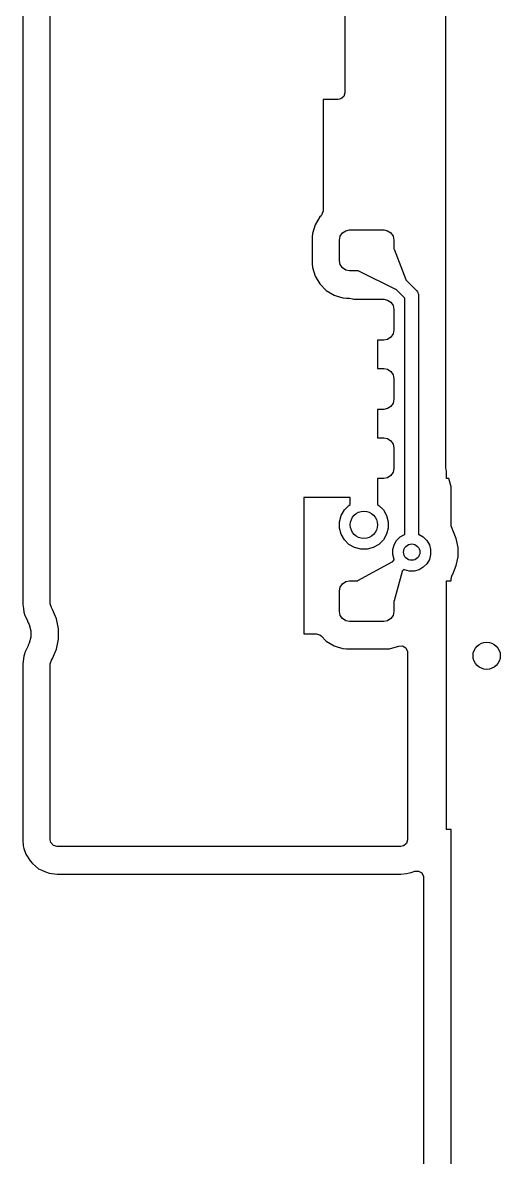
# Model space of a CAD drawing. Extents: x 3.62 to 8.08, y -6.04 to -1.71.
# Drawn here: x 4.705 to 5.049, y -4.905 to -4.086 of the extents above; entities that cross this region are included whole.
import ezdxf

# ---------------------------------------------------------------- set-up
doc = ezdxf.new("R2010")
doc.units = 0
doc.header["$MEASUREMENT"] = 0
doc.layers.add('BLACK', color=7, linetype='CONTINUOUS')

msp = doc.modelspace()

# ---------------------------------------------------------------- linework, layer by layer
at = {"layer": 'BLACK', "linetype": 'CONTINUOUS'}
for p, q in [((4.93701, -3.56394), (4.93701, -4.13685)), ((4.72441, -4.50586), (4.72441, -3.74016)), ((4.70451, -3.75013), (4.70451, -4.50586)), ((5.00984, -4.27998), (5.00984, -3.86204)), ((4.93701, -4.13685), (4.93623, -4.13949)), ((4.93213, -4.14173), (4.92126, -4.14173)), ((4.92126, -4.14173), (4.92126, -4.22215)), ((4.93415, -4.14129), (4.93213, -4.14173)), ((4.93623, -4.13949), (4.93415, -4.14129)), ((4.91897, -4.22646), (4.91557, -4.23208)), ((4.91983, -4.2256), (4.91897, -4.22645)), ((4.91897, -4.22645), (4.91897, -4.22646)), ((4.92048, -4.22479), (4.91983, -4.2256)), ((4.92126, -4.22215), (4.92048, -4.22479)), ((4.91557, -4.23208), (4.91361, -4.23836)), ((4.91557, -4.23208), (4.91557, -4.23208)), ((4.91361, -4.23836), (4.91337, -4.24109)), ((4.91337, -4.24109), (4.91337, -4.26024)), ((4.93307, -4.24328), (4.93363, -4.24046)), ((4.93307, -4.25805), (4.93307, -4.24328)), ((4.93363, -4.24046), (4.93523, -4.23806)), ((4.93523, -4.23806), (4.93763, -4.23646)), ((4.93763, -4.23646), (4.94045, -4.2359)), ((4.94045, -4.2359), (4.96506, -4.2359)), ((4.96506, -4.2359), (4.96788, -4.23646)), ((4.96788, -4.23646), (4.97028, -4.23806)), ((4.97028, -4.23806), (4.97188, -4.24046)), ((4.97188, -4.24046), (4.97244, -4.24328)), ((4.97244, -4.24328), (4.97244, -4.24961)), ((4.97244, -4.24961), (4.97256, -4.24979)), ((4.97256, -4.24979), (4.98092, -4.2717)), ((4.93363, -4.26087), (4.93307, -4.25805)), ((4.91337, -4.26024), (4.91361, -4.26296)), ((4.91361, -4.26296), (4.91361, -4.26296)), ((4.91361, -4.26296), (4.91557, -4.26924)), ((4.93523, -4.26327), (4.93363, -4.26087)), ((4.93763, -4.26487), (4.93523, -4.26327)), ((4.94045, -4.26543), (4.93763, -4.26487)), ((4.94686, -4.26543), (4.94045, -4.26543)), ((4.94703, -4.26562), (4.94686, -4.26543)), ((4.97378, -4.27879), (4.94703, -4.26562)), ((4.91557, -4.26924), (4.91557, -4.26924)), ((4.91557, -4.26924), (4.91897, -4.27487)), ((4.91897, -4.27487), (4.91897, -4.27487)), ((4.91897, -4.27487), (4.92363, -4.27952)), ((4.98092, -4.2717), (4.98092, -4.27187)), ((4.98092, -4.27187), (4.98876, -4.2797)), ((4.92363, -4.27952), (4.92363, -4.27953)), ((4.92363, -4.27953), (4.92925, -4.28293)), ((4.92925, -4.28293), (4.92925, -4.28293)), ((4.92925, -4.28293), (4.93148, -4.28362)), ((4.93148, -4.28362), (4.93553, -4.28488)), ((4.97397, -4.27884), (4.97378, -4.27879)), ((4.98035, -4.28522), (4.97397, -4.27884)), ((4.98876, -4.2797), (4.98937, -4.28045)), ((4.98937, -4.28045), (4.98937, -4.28045)), ((4.98937, -4.28045), (4.98965, -4.28113)), ((4.98965, -4.28113), (4.98999, -4.28195)), ((4.98999, -4.28195), (4.9901, -4.28222)), ((4.9901, -4.28222), (4.9902, -4.28318)), ((4.9902, -4.28318), (4.9902, -4.45568)), ((5.0099, -4.28052), (5.00984, -4.27998)), ((5.0099, -4.28076), (5.00988, -4.28052)), ((5.00988, -4.28052), (5.0099, -4.28052)), ((5.0099, -4.40762), (5.0099, -4.28076)), ((4.93553, -4.28488), (4.93826, -4.28513)), ((4.93826, -4.28513), (4.94047, -4.28513)), ((4.94047, -4.28513), (4.94263, -4.28564)), ((4.94263, -4.28564), (4.94316, -4.2859)), ((4.94316, -4.2859), (4.96506, -4.2859)), ((4.96506, -4.2859), (4.96788, -4.28646)), ((4.96788, -4.28646), (4.97028, -4.28806)), ((4.97028, -4.28806), (4.97188, -4.29046)), ((4.97188, -4.29046), (4.97244, -4.29328)), ((4.98035, -4.45568), (4.98035, -4.28522)), ((4.97244, -4.29328), (4.97244, -4.30805)), ((4.97244, -4.30805), (4.97188, -4.31087)), ((4.96506, -4.31543), (4.96065, -4.31543)), ((4.96065, -4.31543), (4.96065, -4.3359)), ((4.96788, -4.31487), (4.96506, -4.31543)), ((4.97028, -4.31327), (4.96788, -4.31487)), ((4.97188, -4.31087), (4.97028, -4.31327)), ((4.96065, -4.3359), (4.96506, -4.3359)), ((4.96506, -4.3359), (4.96788, -4.33646)), ((4.96788, -4.33646), (4.97028, -4.33806)), ((4.97028, -4.33806), (4.97188, -4.34046)), ((4.97188, -4.34046), (4.97244, -4.34328)), ((4.97244, -4.34328), (4.97244, -4.35805)), ((4.97244, -4.35805), (4.97188, -4.36087)), ((4.96506, -4.36543), (4.96065, -4.36543)), ((4.96065, -4.36543), (4.96065, -4.3859)), ((4.96788, -4.36487), (4.96506, -4.36543)), ((4.97028, -4.36327), (4.96788, -4.36487)), ((4.97188, -4.36087), (4.97028, -4.36327)), ((4.96065, -4.3859), (4.96506, -4.3859)), ((4.96506, -4.3859), (4.96788, -4.38646)), ((4.96788, -4.38646), (4.97028, -4.38806)), ((4.97028, -4.38806), (4.97188, -4.39046)), ((4.97188, -4.39046), (4.97244, -4.39328)), ((4.97244, -4.39328), (4.97244, -4.40805)), ((4.96506, -4.41543), (4.96065, -4.41543)), ((4.96065, -4.41543), (4.96065, -4.42425)), ((4.96788, -4.41487), (4.96506, -4.41543)), ((4.97028, -4.41327), (4.96788, -4.41487)), ((4.97188, -4.41087), (4.97028, -4.41327)), ((4.97244, -4.40805), (4.97188, -4.41087)), ((5.01011, -4.40902), (5.0099, -4.40762)), ((5.01042, -4.41007), (5.01011, -4.40902)), ((5.01042, -4.41543), (5.01042, -4.41007)), ((5.01203, -4.41543), (5.01042, -4.41543)), ((5.01378, -4.42126), (5.01203, -4.41543)), ((5.01378, -4.44941), (5.01378, -4.42126)), ((4.94094, -4.42913), (4.90748, -4.42913)), ((4.90748, -4.42913), (4.90748, -4.52756)), ((4.94094, -4.43422), (4.94094, -4.42913)), ((4.96065, -4.42425), (4.96063, -4.42432)), ((4.96063, -4.42432), (4.96063, -4.43422)), ((4.93442, -4.44204), (4.93673, -4.43803)), ((4.93673, -4.43803), (4.94, -4.43476)), ((4.94, -4.43476), (4.94094, -4.43422)), ((4.96063, -4.43422), (4.96157, -4.43476)), ((4.96157, -4.43476), (4.96484, -4.43803)), ((4.96484, -4.43803), (4.96716, -4.44204)), ((4.93322, -4.44651), (4.93442, -4.44204)), ((4.93322, -4.45113), (4.93322, -4.44651)), ((4.96716, -4.44204), (4.96835, -4.44651)), ((4.96835, -4.44651), (4.96835, -4.45113)), ((4.93442, -4.4556), (4.93322, -4.45113)), ((4.93673, -4.4596), (4.93442, -4.4556)), ((4.96716, -4.4556), (4.96484, -4.4596)), ((4.96835, -4.45113), (4.96716, -4.4556)), ((4.97689, -4.45757), (4.98, -4.45577)), ((4.98, -4.45577), (4.98035, -4.45568)), ((4.9902, -4.45568), (4.99055, -4.45577)), ((4.99055, -4.45577), (4.99366, -4.45757)), ((5.01378, -4.4495), (5.01378, -4.44941)), ((5.0146, -4.45212), (5.01378, -4.4495)), ((5.01495, -4.45264), (5.0146, -4.45212)), ((5.01747, -4.45874), (5.01495, -4.45264)), ((4.94, -4.46287), (4.93673, -4.4596)), ((4.94401, -4.46519), (4.94, -4.46287)), ((4.96157, -4.46287), (4.95757, -4.46519)), ((4.96484, -4.4596), (4.96157, -4.46287)), ((4.97161, -4.46671), (4.97254, -4.46323)), ((4.97254, -4.46323), (4.97434, -4.46012)), ((4.97434, -4.46012), (4.97689, -4.45757)), ((4.99366, -4.45757), (4.99621, -4.46012)), ((4.99621, -4.46012), (4.99801, -4.46323)), ((4.99801, -4.46323), (4.99894, -4.46671)), ((5.01876, -4.46521), (5.01747, -4.45874)), ((4.94847, -4.46638), (4.94401, -4.46519)), ((4.9531, -4.46638), (4.94847, -4.46638)), ((4.95757, -4.46519), (4.9531, -4.46638)), ((4.97161, -4.4703), (4.97161, -4.46671)), ((4.97254, -4.47378), (4.97161, -4.4703)), ((4.99894, -4.4703), (4.99801, -4.47378)), ((4.99894, -4.46671), (4.99894, -4.4703)), ((5.01747, -4.47827), (5.01876, -4.4718)), ((5.01876, -4.4718), (5.01876, -4.46521)), ((4.94647, -4.48897), (4.97126, -4.47542)), ((4.97126, -4.47542), (4.97142, -4.4754)), ((4.97142, -4.4754), (4.97273, -4.47409)), ((4.97273, -4.47409), (4.97254, -4.47378)), ((4.97969, -4.48105), (4.97845, -4.48229)), ((4.98, -4.48123), (4.97969, -4.48105)), ((4.98348, -4.48217), (4.98, -4.48123)), ((4.99055, -4.48123), (4.98707, -4.48217)), ((4.99366, -4.47944), (4.99055, -4.48123)), ((4.99621, -4.47689), (4.99366, -4.47944)), ((4.99801, -4.47378), (4.99621, -4.47689)), ((5.01495, -4.48436), (5.01747, -4.47827)), ((4.93763, -4.48974), (4.94045, -4.48917)), ((4.94045, -4.48917), (4.9463, -4.48917)), ((4.9463, -4.48917), (4.94647, -4.48897)), ((4.97845, -4.48247), (4.97254, -4.50363)), ((4.97845, -4.48229), (4.97847, -4.48235)), ((4.97847, -4.48235), (4.97845, -4.48247)), ((4.98707, -4.48217), (4.98348, -4.48217)), ((5.01042, -4.6687), (5.01042, -4.48917)), ((5.01042, -4.48917), (5.01378, -4.48917)), ((5.01378, -4.4876), (5.01455, -4.48496)), ((5.01378, -4.48917), (5.01378, -4.4876)), ((5.01455, -4.48496), (5.0146, -4.48488)), ((5.0146, -4.48488), (5.01495, -4.48436)), ((4.93307, -4.49656), (4.93363, -4.49373)), ((4.93307, -4.51132), (4.93307, -4.49656)), ((4.93363, -4.49373), (4.93523, -4.49134)), ((4.93523, -4.49134), (4.93763, -4.48974)), ((4.97254, -4.50363), (4.97244, -4.50375)), ((4.97244, -4.50375), (4.97244, -4.51132)), ((4.70451, -4.50586), (4.70451, -4.50604)), ((4.70451, -4.50604), (4.70451, -4.50613)), ((4.70451, -4.50613), (4.70451, -4.5063)), ((4.70451, -4.5063), (4.70498, -4.50921)), ((4.70498, -4.50921), (4.70542, -4.51189)), ((4.70542, -4.51189), (4.70613, -4.51415)), ((4.72441, -4.50595), (4.72441, -4.50586)), ((4.72523, -4.50857), (4.72441, -4.50595)), ((4.72608, -4.50983), (4.72523, -4.50857)), ((4.7289, -4.51664), (4.72608, -4.50983)), ((4.93363, -4.51414), (4.93307, -4.51132)), ((4.97244, -4.51132), (4.97188, -4.51414)), ((4.70613, -4.51415), (4.70613, -4.51415)), ((4.70613, -4.51415), (4.70624, -4.51452)), ((4.70624, -4.51452), (4.70624, -4.51452)), ((4.70624, -4.51452), (4.70795, -4.51808)), ((4.70795, -4.51808), (4.70796, -4.51811)), ((4.70796, -4.51811), (4.70796, -4.51812)), ((4.70796, -4.51812), (4.70804, -4.5183)), ((4.70804, -4.5183), (4.70853, -4.51947)), ((4.70853, -4.51947), (4.70928, -4.52078)), ((4.70928, -4.52078), (4.71048, -4.52525)), ((4.73033, -4.52387), (4.7289, -4.51664)), ((4.93523, -4.51654), (4.93363, -4.51414)), ((4.93763, -4.51814), (4.93523, -4.51654)), ((4.94045, -4.5187), (4.93763, -4.51814)), ((4.96506, -4.5187), (4.94045, -4.5187)), ((4.96788, -4.51814), (4.96506, -4.5187)), ((4.97028, -4.51654), (4.96788, -4.51814)), ((4.97188, -4.51414), (4.97028, -4.51654)), ((4.71048, -4.52987), (4.70928, -4.53434)), ((4.71048, -4.52525), (4.71048, -4.52987)), ((4.73033, -4.53124), (4.73033, -4.52387)), ((4.90748, -4.52756), (4.91636, -4.52756)), ((4.91636, -4.52756), (4.919, -4.52833)), ((4.919, -4.52833), (4.91982, -4.52899)), ((4.91982, -4.52899), (4.92363, -4.5328)), ((4.70836, -4.53604), (4.70609, -4.54101)), ((4.70843, -4.53588), (4.70836, -4.53604)), ((4.70853, -4.53565), (4.70843, -4.53588)), ((4.70928, -4.53434), (4.70853, -4.53565)), ((4.72608, -4.54528), (4.7289, -4.53847)), ((4.7289, -4.53847), (4.73033, -4.53124)), ((4.92363, -4.5328), (4.92363, -4.5328)), ((4.92363, -4.5328), (4.92363, -4.5328)), ((4.92363, -4.5328), (4.92363, -4.5328)), ((4.92363, -4.5328), (4.92925, -4.5362)), ((4.92925, -4.5362), (4.92925, -4.5362)), ((4.92925, -4.5362), (4.93148, -4.53689)), ((4.93148, -4.53689), (4.93553, -4.53816)), ((4.93553, -4.53816), (4.93826, -4.53841)), ((4.93826, -4.53841), (4.96725, -4.53841)), ((4.96725, -4.53841), (4.96916, -4.53823)), ((4.96725, -4.53841), (4.96725, -4.53841)), ((4.96916, -4.53823), (4.96998, -4.53816)), ((4.96998, -4.53816), (4.97595, -4.5363)), ((4.97595, -4.5363), (4.9787, -4.53625)), ((4.9787, -4.53625), (4.98104, -4.5377)), ((4.98104, -4.5377), (4.98222, -4.54018)), ((4.70531, -4.54365), (4.70451, -4.54926)), ((4.70577, -4.54209), (4.70531, -4.54365)), ((4.70531, -4.54365), (4.70531, -4.54365)), ((4.70609, -4.54101), (4.70577, -4.54209)), ((4.72441, -4.54926), (4.72518, -4.54662)), ((4.72518, -4.54662), (4.72523, -4.54655)), ((4.72523, -4.54655), (4.72608, -4.54528)), ((4.98222, -4.54018), (4.98228, -4.54096)), ((4.98228, -4.54096), (4.98228, -4.67622)), ((4.70451, -4.54926), (4.70451, -4.67622)), ((4.72441, -4.67622), (4.72441, -4.54926)), ((5.01378, -4.6687), (5.01042, -4.6687)), ((5.01378, -5.21559), (5.01378, -4.6687)), ((4.70451, -4.67622), (4.70451, -4.67622)), ((4.70451, -4.67622), (4.70496, -4.68045)), ((4.72485, -4.67825), (4.72441, -4.67622)), ((4.98228, -4.67622), (4.98151, -4.67886)), ((4.70496, -4.68045), (4.70496, -4.68045)), ((4.70496, -4.68045), (4.7054, -4.68248)), ((4.7054, -4.68248), (4.70675, -4.68652)), ((4.72665, -4.68033), (4.72485, -4.67825)), ((4.72929, -4.6811), (4.72665, -4.68033)), ((4.9774, -4.6811), (4.72929, -4.6811)), ((4.97943, -4.68066), (4.9774, -4.6811)), ((4.98151, -4.67886), (4.97943, -4.68066)), ((4.70675, -4.68652), (4.70675, -4.68652)), ((4.70675, -4.68652), (4.70981, -4.69128)), ((4.70981, -4.69128), (4.70981, -4.69128)), ((4.70981, -4.69128), (4.71161, -4.69336)), ((4.71161, -4.69336), (4.71161, -4.69336)), ((4.71161, -4.69336), (4.71161, -4.69336)), ((4.71161, -4.69336), (4.71589, -4.69707)), ((4.71589, -4.69707), (4.71589, -4.69707)), ((4.71589, -4.69707), (4.71589, -4.69707)), ((4.71589, -4.69707), (4.7184, -4.69822)), ((4.7184, -4.69822), (4.72104, -4.69942)), ((4.72104, -4.69942), (4.72368, -4.7002)), ((4.72368, -4.7002), (4.72368, -4.7002)), ((4.72368, -4.7002), (4.72929, -4.701)), ((4.72929, -4.701), (4.72929, -4.701)), ((4.72929, -4.701), (4.9774, -4.701)), ((4.9774, -4.701), (4.98163, -4.70055)), ((4.9774, -4.701), (4.9774, -4.701)), ((4.98163, -4.70055), (4.98366, -4.70011)), ((4.98366, -4.70011), (4.98485, -4.69971)), ((4.98485, -4.69971), (4.98745, -4.69885)), ((4.98745, -4.69885), (4.9902, -4.69875)), ((4.9902, -4.69875), (4.99257, -4.70015)), ((4.99257, -4.70015), (4.9938, -4.70261)), ((4.9938, -4.70261), (4.99388, -4.70348)), ((4.99388, -4.70348), (4.99388, -5.21559))]:
    msp.add_line(p, q, dxfattribs=at)
at = {"layer": 'BLACK'}
for centre, radius in [((4.95079, -4.44882), 0.00984), ((4.98528, -4.4685), 0.00591), ((5.03937, -4.54331), 0.00984)]:
    msp.add_circle(centre, radius, dxfattribs=at)

doc.saveas('drawing.dxf')
